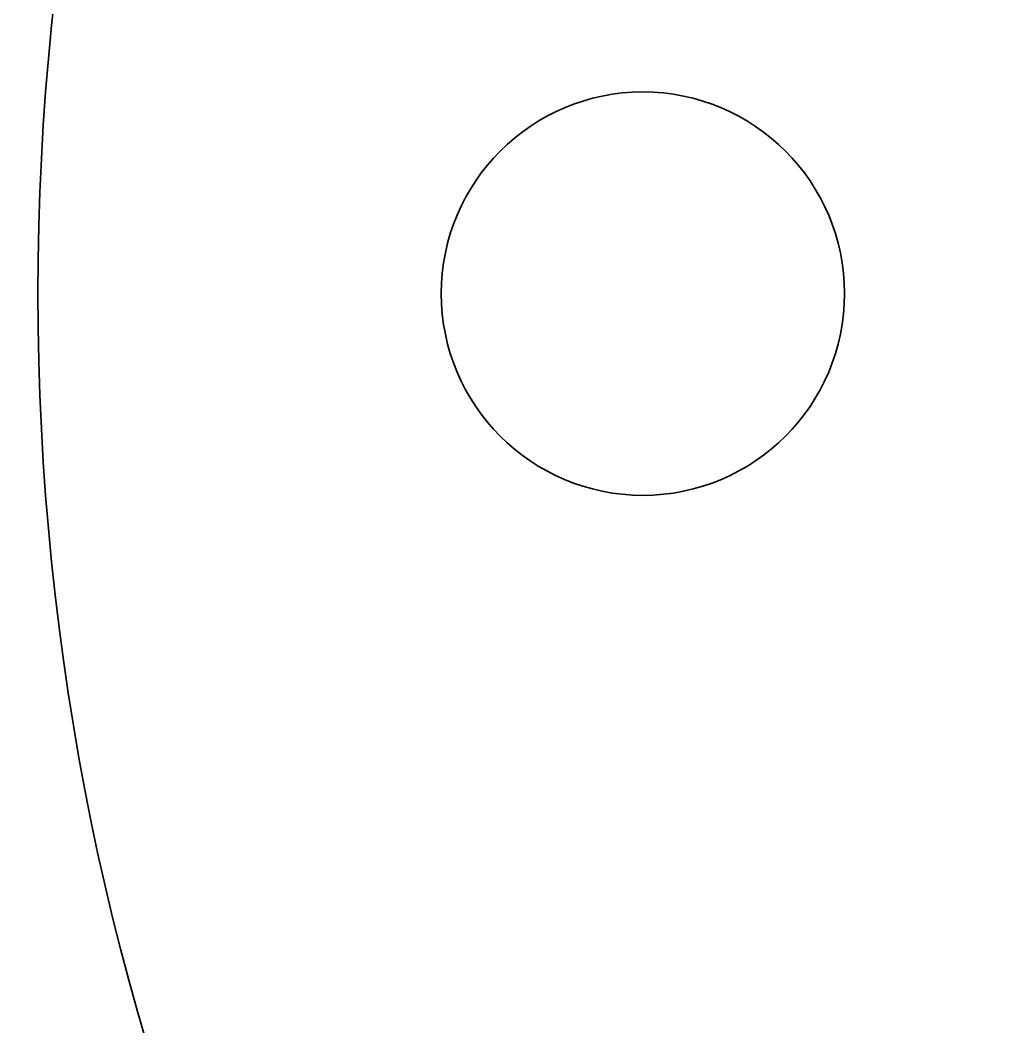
# Model space of a CAD drawing. Extents: x 0 to 297, y 0 to 210.
# Drawn here: x 190.18 to 202.49, y 89.41 to 101.89 of the extents above; entities that cross this region are included whole.
import ezdxf

# ---------------------------------------------------------------- set-up
doc = ezdxf.new("R2010")
doc.units = 0

msp = doc.modelspace()

# ---------------------------------------------------------------- linework, layer by layer
at = {"color": 7, "lineweight": 35}
for centre, radius in [((222.901, 98.5), 42.5), ((222.901, 98.5), 32.5), ((197.901, 98.5), 2.5)]:
    msp.add_circle(centre, radius, dxfattribs=at)
for radius in [37.15, 36.85]:
    msp.add_arc((222.901, 98.5), radius, 90, 270, dxfattribs=at)

doc.saveas('drawing.dxf')
